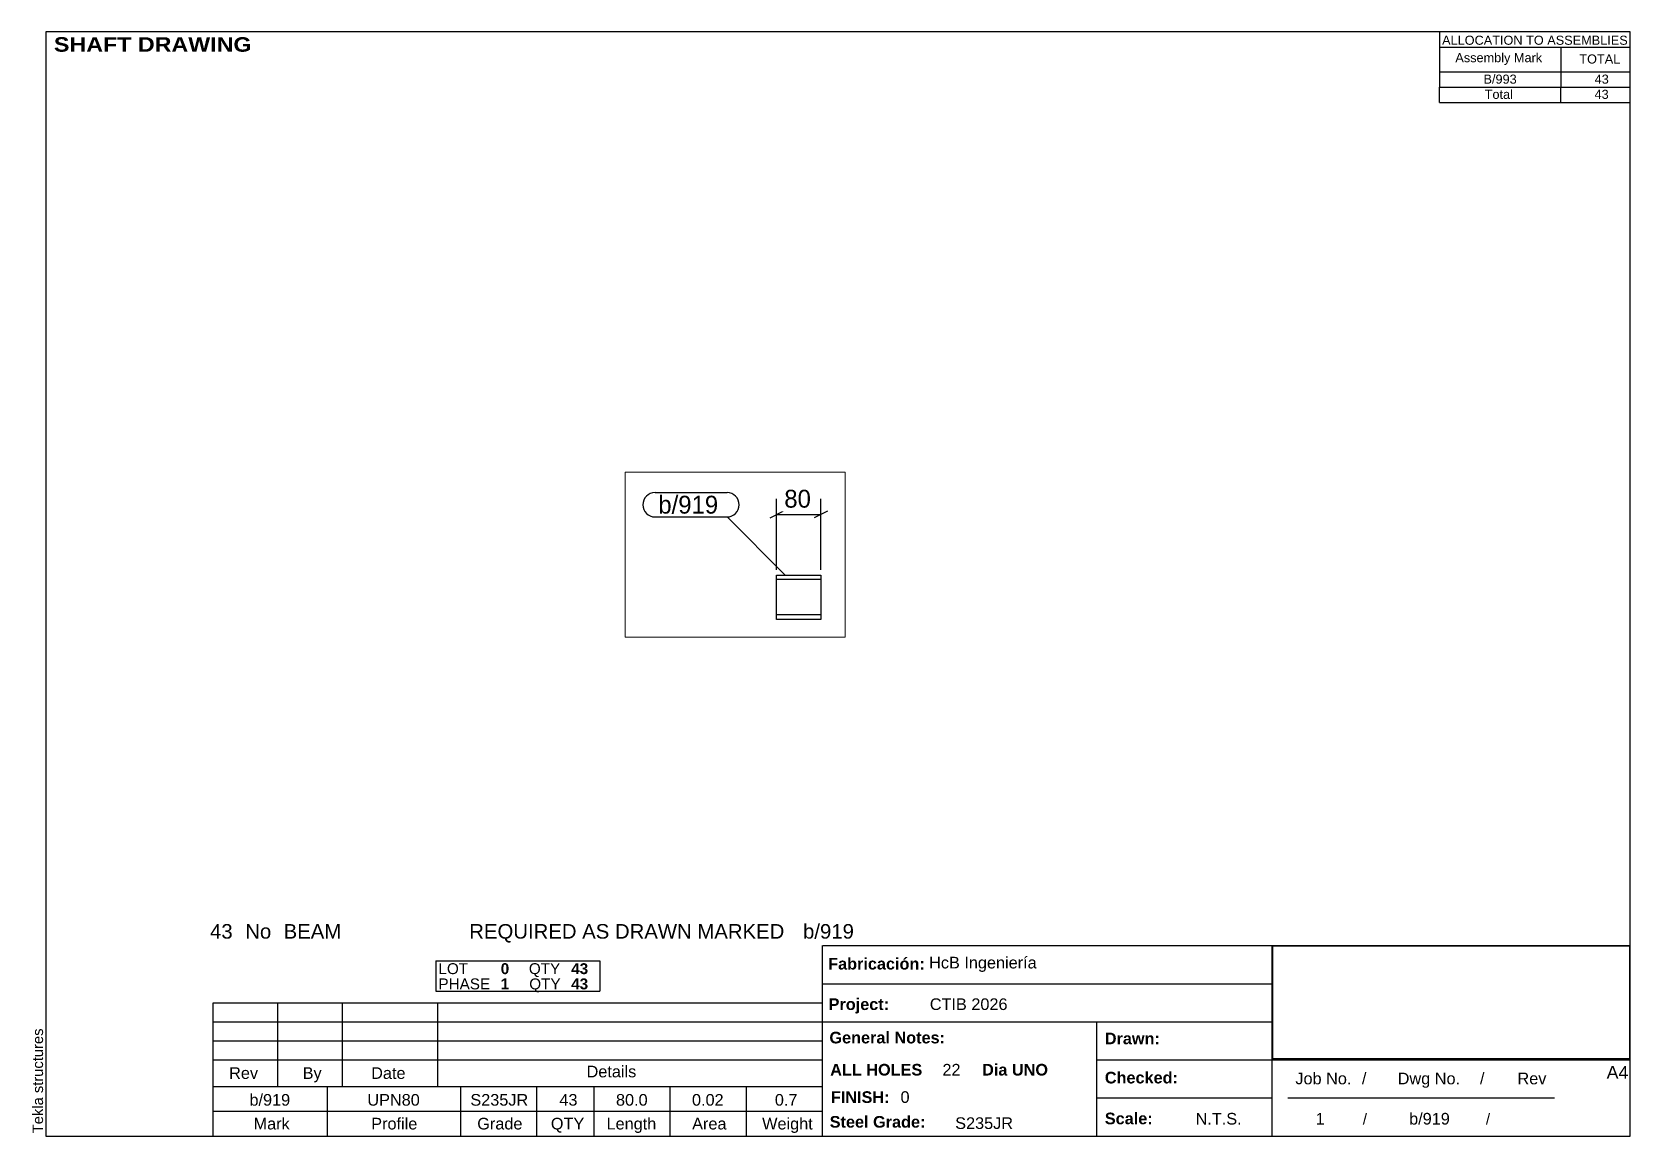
# Paper-space layout 'Layout1' of a CAD drawing. Header units: millimetres. Extents: x 2 to 292, y 5 to 205.
# The model-space entities are those that its viewports show. They can reach past a viewport. Long polylines and large blocks are cut down to what shows.
import ezdxf

# ---------------------------------------------------------------- set-up
doc = ezdxf.new("R2010")
doc.units = ezdxf.units.MM
doc.layers.add('Viewport layer', color=7, linetype='Continuous', plot=False)
doc.styles.add('Arial', font='ARIAL.TTF', dxfattribs={"height": 0.2})
doc.styles.add('Arial Black', font='ARIBLK.TTF', dxfattribs={"height": 0.2})
doc.styles.add('Arial Bold', font='ARIALBD.TTF', dxfattribs={"height": 0.2})
doc.styles.add('Comic Sans MS', font='COMIC.TTF', dxfattribs={"height": 0.2})

msp = doc.modelspace()

# ---------------------------------------------------------------- linework, layer by layer
at = {"color": 8, "linetype": 'Continuous'}
for p, q in [((274.3, 122), (274.3, 250.4)), ((354.3, 122), (354.3, 250.4)), ((262.3, 216), (286.3, 228)), ((274.3, 222), (354.3, 222)), ((366.3, 228), (342.3, 216))]:
    msp.add_line(p, q, dxfattribs=at)
at = {"color": 7, "linetype": 'Continuous'}
for p, q in [((274.3, 32), (274.3, 112)), ((274.3, 112), (354.3, 112)), ((354.3, 104), (274.3, 104)), ((354.3, 112), (354.3, 32)), ((354.3, 40), (274.3, 40)), ((354.3, 32), (274.3, 32))]:
    msp.add_line(p, q, dxfattribs=at)

# ---------------------------------------------------------------- wipeouts: each hides what was drawn before it
at = {"color": 0}
msp.add_wipeout([(178.5, 223.6), (178.5, 255.6), (60, 255.6), (60, 223.6)], dxfattribs=at)

# ---------------------------------------------------------------- next in the draw order: wipeouts: each hides what was drawn before it
for points in [[(346.8, 228), (346.8, 272.8), (281.8, 272.8), (281.8, 228)], [(178.5, 223.6), (178.5, 255.6), (60, 255.6), (60, 223.6)]]:
    msp.add_wipeout(points, dxfattribs=at)

# ---------------------------------------------------------------- next in the draw order: linework, layer by layer
at = {"color": 7, "linetype": 'Continuous'}
for p, q in [((54, 261.6), (184.5, 261.6)), ((54, 217.6), (184.5, 217.6)), ((290.6, 111.5), (184.5, 217.6))]:
    msp.add_line(p, q, dxfattribs=at)
for centre, start, end in [((54, 239.6), 90, 270), ((184.5, 239.6), 270, 90)]:
    msp.add_arc(centre, 22, start, end, dxfattribs=at)

# ---------------------------------------------------------------- next in the draw order: texts
at = {"color": 3, "style": 'Comic Sans MS'}
for s, p in [('80', (288.2, 234.4)), ('b/919', (60, 223.6))]:
    msp.add_text(s, height=32.38, dxfattribs=at).set_placement(p)

psp = doc.layouts.get("Layout1")

# ---------------------------------------------------------------- linework, layer by layer
at = {"color": 5, "linetype": 'Continuous'}
for p, q in [((292, 205), (5, 205)), ((5, 205), (5, 5)), ((292, 5), (292, 205)), ((5, 5), (292, 5))]:
    psp.add_line(p, q, dxfattribs=at)
at = {"color": 7, "linetype": 'Continuous'}
for p, q in [((257.51, 205), (257.51, 197.75)), ((257.57, 202.24), (292, 202.24)), ((279.49, 202.24), (279.49, 197.75)), ((257.51, 197.75), (257.51, 195)), ((257.57, 197.75), (292, 197.75)), ((279.49, 197.75), (279.49, 195)), ((257.51, 192.23), (257.51, 194.99)), ((257.54, 194.99), (292, 194.99)), ((279.49, 192.23), (279.49, 194.99)), ((257.51, 192.23), (292, 192.23)), ((145.72, 5), (145.72, 39.5)), ((145.75, 39.5), (292, 39.5)), ((227.14, 5), (227.14, 39.5)), ((75.68, 36.74), (105.35, 36.74)), ((75.68, 36.74), (75.68, 33.98)), ((105.35, 36.74), (105.35, 33.98)), ((75.68, 33.98), (75.68, 31.22)), ((105.35, 33.98), (105.35, 31.22)), ((145.72, 32.6), (227.14, 32.6)), ((35.31, 13.97), (35.31, 29.15)), ((35.31, 29.15), (145.71, 29.15)), ((47.04, 13.97), (47.04, 29.15)), ((58.77, 13.97), (58.77, 29.15)), ((75.68, 31.22), (105.35, 31.22)), ((76.02, 13.97), (76.02, 29.15)), ((145.71, 13.97), (145.71, 29.15)), ((35.31, 25.7), (145.71, 25.7)), ((145.72, 25.7), (227.14, 25.7)), ((195.4, 5), (195.4, 25.7)), ((35.31, 22.25), (145.71, 22.25)), ((35.31, 18.8), (145.71, 18.8)), ((195.4, 18.8), (292, 18.8)), ((35.31, 13.96), (145.71, 13.97)), ((35.31, 9.49), (35.31, 13.96)), ((56.01, 9.49), (56.01, 13.97)), ((80.16, 9.49), (80.16, 13.97)), ((93.96, 9.49), (93.96, 13.97)), ((104.31, 9.49), (104.31, 13.97)), ((118.11, 9.49), (118.11, 13.97)), ((131.91, 9.49), (131.91, 13.97)), ((195.4, 11.9), (227.14, 11.9)), ((229.99, 11.92), (278.29, 11.92)), ((35.31, 9.48), (145.72, 9.49)), ((35.31, 5), (35.31, 9.48)), ((56.01, 5), (56.01, 9.48)), ((80.16, 5), (80.16, 9.48)), ((93.96, 5), (93.96, 9.48)), ((104.31, 5), (104.31, 9.48)), ((118.11, 5), (118.11, 9.48)), ((131.91, 5), (131.91, 9.48))]:
    psp.add_line(p, q, dxfattribs=at)
at = {"color": 2, "linetype": 'Continuous'}
for p, q in [((227.28, 39.46), (291.86, 39.46)), ((227.29, 19.02), (227.29, 39.46)), ((291.96, 19.03), (291.96, 39.47)), ((227.28, 19.03), (291.86, 19.03))]:
    psp.add_line(p, q, dxfattribs=at)

# ---------------------------------------------------------------- texts
at = {"color": 7}
for s, height, style, p in [(' SHAFT DRAWING', 2.6342, 'Arial Black', (5.3, 201.42)), ('ALLOCATION TO ASSEMBLIES', 1.6475, 'Arial', (257.95, 202.68)), ('Assembly Mark', 1.6475, 'Arial', (260.35, 199.52)), ('TOTAL', 1.648, 'Arial', (282.81, 199.28)), ('43', 2.636, 'Arial', (34.75, 40.76)), ('REQUIRED AS DRAWN MARKED', 2.636, 'Arial', (81.71, 40.76)), ('b/919', 2.636, 'Arial', (142.18, 40.76)), ('No', 2.636, 'Arial', (41.13, 40.76)), ('BEAM', 2.636, 'Arial', (48.08, 40.76)), ('b/919', 2.109, 'Arial', (41.89, 10.5)), ('UPN80', 2.109, 'Arial', (63.25, 10.5)), ('S235JR', 2.109, 'Arial', (81.91, 10.5)), ('43', 2.109, 'Arial', (98.04, 10.5)), ('80.0', 2.109, 'Arial', (108.29, 10.5)), ('0.02', 2.109, 'Arial', (122.06, 10.5)), ('0.7', 2.109, 'Arial', (137.07, 10.5)), ('FINISH:', 2.107, 'Arial Bold', (147.22, 11)), ('0', 2.11, 'Arial', (159.84, 11))]:
    psp.add_text(s, height=height, dxfattribs=dict(at, style=style)).set_placement(p)
at = {"color": 7, "linetype": 'Continuous'}
for s, height, style, p in [('B/993', 1.648, 'Arial', (265.45, 195.63)), ('43', 1.648, 'Arial', (285.59, 195.63)), ('Total', 1.648, 'Arial', (265.67, 192.88)), ('43', 1.648, 'Arial', (285.57, 192.88)), ('LOT', 1.977, 'Arial', (76.13, 34.33)), ('0', 1.98, 'Arial Bold', (87.41, 34.33)), ('QTY', 1.977, 'Arial', (92.51, 34.33)), ('43', 1.976, 'Arial Bold', (100.18, 34.33)), ('Fabricación:', 2.1074, 'Arial Bold', (146.73, 35.16)), ('HcB Ingeniería', 2.1088, 'Arial', (165.02, 35.36)), ('PHASE', 1.977, 'Arial', (76.13, 31.57)), ('1', 1.98, 'Arial Bold', (87.41, 31.57)), ('QTY', 1.977, 'Arial', (92.58, 31.57)), ('43', 1.976, 'Arial Bold', (100.18, 31.57)), ('Project:', 2.107, 'Arial Bold', (146.81, 27.83)), ('CTIB 2026', 2.109, 'Arial', (165.14, 27.83)), ('General Notes:', 2.1074, 'Arial Bold', (146.96, 21.78)), ('Drawn:', 2.107, 'Arial Bold', (196.85, 21.62)), ('Rev', 2.109, 'Arial', (38.21, 15.35)), ('By', 2.109, 'Arial', (51.53, 15.35)), ('Date', 2.109, 'Arial', (63.94, 15.35)), ('Details', 2.109, 'Arial', (102.96, 15.63)), ('ALL HOLES', 2.107, 'Arial Bold', (147.1, 15.96)), ('22', 2.109, 'Arial', (167.43, 15.96)), ('Dia UNO', 2.107, 'Arial Bold', (174.62, 15.96)), ('A4', 2.307, 'Arial', (287.76, 15.38)), ('Checked:', 2.107, 'Arial Bold', (196.85, 14.53)), ('Job No.', 2.109, 'Arial', (231.37, 14.37)), ('/', 2.11, 'Arial', (243.42, 14.37)), ('Dwg No.', 2.109, 'Arial', (249.91, 14.37)), ('/', 2.11, 'Arial', (264.81, 14.37)), ('Rev', 2.109, 'Arial', (271.61, 14.37)), ('Steel Grade:', 2.1074, 'Arial Bold', (147.01, 6.52)), ('Scale:', 2.107, 'Arial Bold', (196.85, 7.13)), ('N.T.S.', 2.109, 'Arial', (213.29, 7.08)), ('1', 2.11, 'Arial', (235.04, 7.08)), ('/', 1.98, 'Arial', (243.58, 7.08)), ('b/919', 2.109, 'Arial', (251.98, 7.08)), ('/', 1.98, 'Arial', (265.88, 7.08)), ('Mark', 2.109, 'Arial', (42.64, 6.19)), ('Profile', 2.109, 'Arial', (63.95, 6.19)), ('Grade', 2.109, 'Arial', (83.16, 6.19)), ('QTY', 2.109, 'Arial', (96.49, 6.19)), ('Length', 2.109, 'Arial', (106.58, 6.19)), ('Area', 2.109, 'Arial', (122.09, 6.19)), ('Weight', 2.109, 'Arial', (134.77, 6.19)), ('S235JR', 2.109, 'Arial', (169.74, 6.28))]:
    psp.add_text(s, height=height, dxfattribs=dict(at, style=style)).set_placement(p)
at = {"color": 174, "linetype": 'Continuous', "style": 'Arial'}
psp.add_text('Tekla structures', height=1.9102, rotation=90, dxfattribs=at).set_placement((4.5, 5.5))

# ---------------------------------------------------------------- viewports
at = {"layer": 'Viewport layer', "view_target_point": (199.15, 149.2)}
psp.add_viewport(center=(129.88, 110.31), size=(39.83, 29.84), view_center_point=(0, 0), view_height=298.4, dxfattribs=at)

doc.saveas('drawing.dxf')
